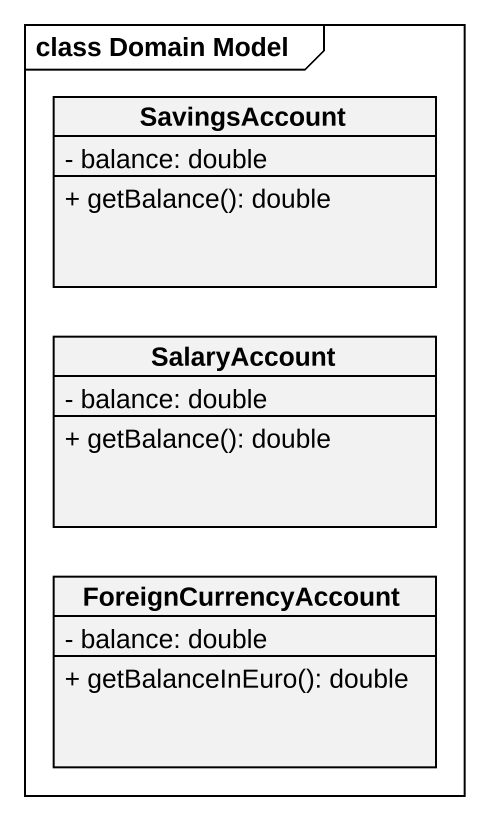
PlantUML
@startuml
mainframe class Domain Model
hide circle
hide empty members
skinparam classAttributeIconSize 0
class SavingsAccount {
  - balance: double
  + getBalance(): double
}
class SalaryAccount {
  - balance: double
  + getBalance(): double
}
class ForeignCurrencyAccount {
  - balance: double
  + getBalanceInEuro(): double
}
@enduml
